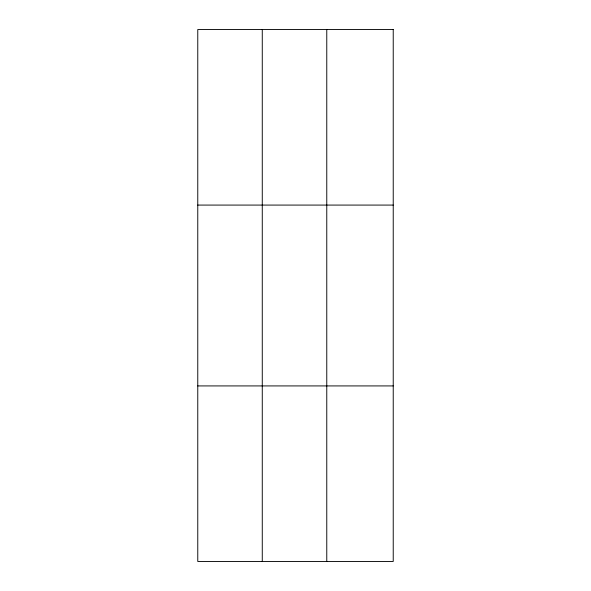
<?xml version="1.0" encoding="UTF-8"?>
<svg xmlns="http://www.w3.org/2000/svg" width="591" height="591" viewBox="0 0 591 591"><rect width="100%" height="100%" fill="white"/><g stroke="black" fill="none" stroke-linecap="round" stroke-linejoin="round"><path stroke-width="0.89" d="M262.271 561.45L262.271 29.55M326.771 561.45L326.771 29.55M197.771 205.077L393.229 205.077M197.771 385.923L393.229 385.923M393.229 29.55L393.229 561.45L197.771 561.45L197.771 29.55L393.229 29.55"/></g></svg>
